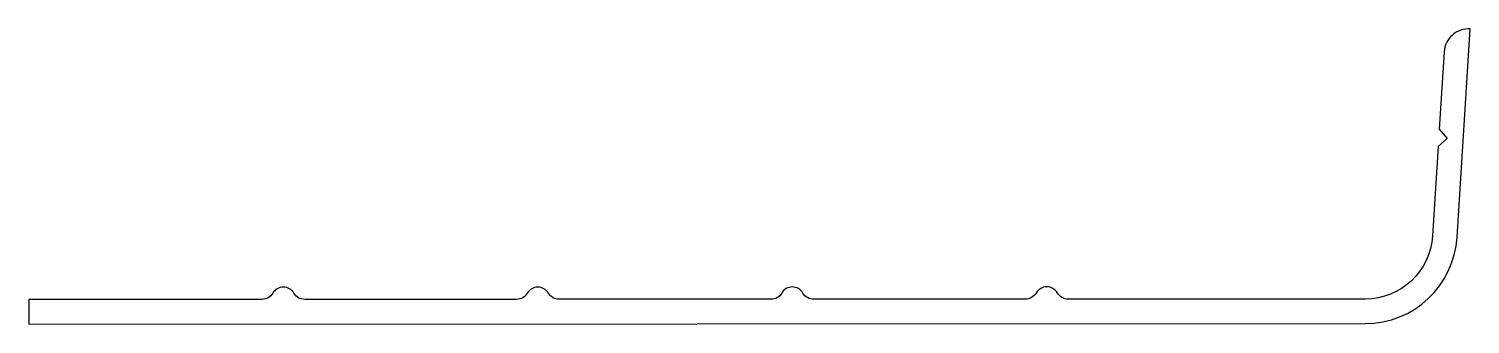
# Model space of a CAD drawing. Extents: x 396 to 513, y 241 to 265.
import ezdxf

# ---------------------------------------------------------------- set-up
doc = ezdxf.new("R2010")
doc.units = 0
doc.layers.add('ANA', color=220, linetype='CONTINUOUS')

msp = doc.modelspace()

# ---------------------------------------------------------------- linework, layer by layer
at = {"layer": 'ANA'}
msp.add_lwpolyline([(458.59, 243.71, 0.57735), (456.86, 243.71, -0.267949), (455.99, 243.21), (438.76, 243.21, -0.267949), (437.89, 243.7, 0.57735), (436.16, 243.7, -0.267949), (435.29, 243.2), (418.06, 243.2, -0.267949), (417.19, 243.7, 0.57735), (415.46, 243.7, -0.267949), (414.59, 243.2), (395.62, 243.19), (395.62, 241.19), (504.31, 241.23, 0.395827), (511.79, 248.26), (512.86, 265.18, 0.414214), (510.74, 263.31), (510.34, 257.03), (511, 256.28), (510.25, 255.63), (509.8, 248.38, -0.395827), (504.31, 243.23), (480.16, 243.22, -0.267949), (479.29, 243.72, 0.57735), (477.56, 243.72, -0.267949), (476.69, 243.22), (459.46, 243.21, -0.267949)], format="xyb", close=True, dxfattribs=at)

doc.saveas('drawing.dxf')
